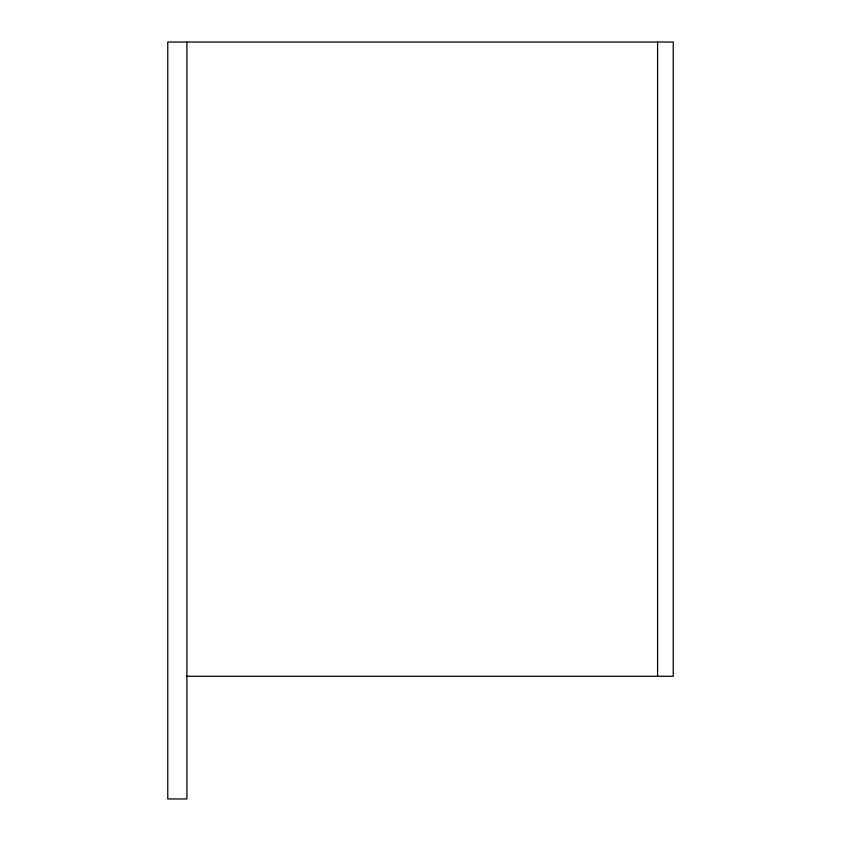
<?xml version="1.0" encoding="UTF-8"?>
<svg xmlns="http://www.w3.org/2000/svg" width="841" height="841" viewBox="0 0 841 841"><rect width="100%" height="100%" fill="white"/><g stroke="black" fill="none" stroke-linecap="round" stroke-linejoin="round"><path stroke-width="1.26" d="M186.902 676.28L673.231 676.28L673.231 42.05L167.769 42.05L167.769 798.95L186.902 798.95L186.902 42.05M657.578 42.05L657.578 676.28"/></g></svg>
